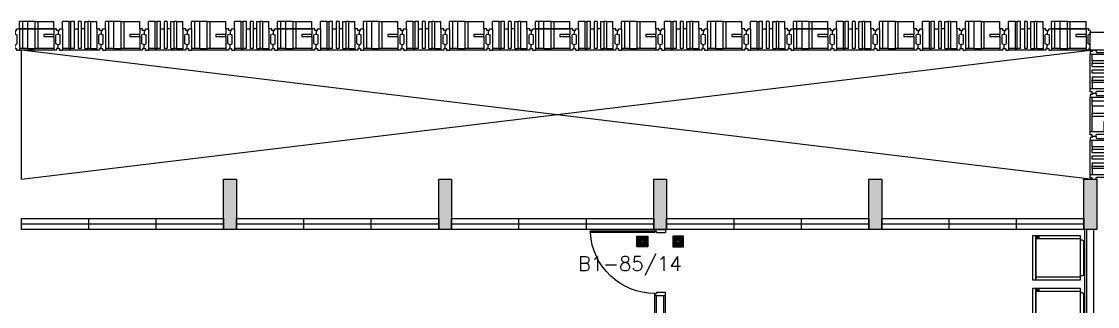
# Model space of a CAD drawing. Header units: inches. Extents: x -15 to 119, y -6 to 56.
# Drawn here: x 75.29 to 90.3, y 45.95 to 49.93 of the extents above; entities that cross this region are included whole.
import ezdxf

# ---------------------------------------------------------------- set-up
doc = ezdxf.new("R2010")
doc.units = ezdxf.units.IN
doc.header["$MEASUREMENT"] = 0
doc.header["$PDMODE"] = 1
doc.linetypes.add('HIDDEN', pattern=[9.525, 6.35, -3.175])
doc.linetypes.add('HIDDEN2', pattern=[4.7625, 3.175, -1.5875])
for name, color, linetype in [('ar-acesso', 2, 'CONTINUOUS'), ('ar-alv', 2, 'CONTINUOUS'), ('ar-brs', 1, 'CONTINUOUS'), ('ar-copa', 1, 'CONTINUOUS'), ('ar-esq', 2, 'CONTINUOUS'), ('ar-estc', 3, 'CONTINUOUS'), ('ar-proj', 1, 'HIDDEN'), ('ar-ptm', 2, 'CONTINUOUS'), ('ar-ralo', 1, 'CONTINUOUS'), ('ar-reboco', 2, 'CONTINUOUS'), ('brs-proj', 1, 'HIDDEN'), ('brs1', 2, 'CONTINUOUS'), ('brs2', 1, 'CONTINUOUS'), ('brs3', 1, 'CONTINUOUS'), ('brs4', 1, 'CONTINUOUS'), ('brs5', 1, 'CONTINUOUS'), ('cong', 7, 'CONTINUOUS'), ('COZ1', 1, 'CONTINUOUS'), ('COZ2', 1, 'CONTINUOUS'), ('ENDEREÇO', 2, 'CONTINUOUS'), ('esq-01', 3, 'CONTINUOUS'), ('esq-02', 2, 'CONTINUOUS'), ('estc-01', 3, 'CONTINUOUS'), ('h-estc', 8, 'CONTINUOUS'), ('ptm', 2, 'CONTINUOUS'), ('ralo', 1, 'HIDDEN2'), ('xis', 8, 'CONTINUOUS')]:
    doc.layers.add(name, color=color, linetype=linetype)
doc.styles.add('UNB-100', font='simplex.shx', dxfattribs={"height": 0.2})

# ---------------------------------------------------------------- blocks, each defined once
blk = doc.blocks.new('plr01-01p')
at = {"layer": 'h-estc'}
blk.add_hatch(color=256, dxfattribs=at).paths.add_polyline_path([(0.09, 0.075), (-0.09, 0.075), (-0.09, -0.625), (0.09, -0.625)])
at = {"layer": 'cong'}
blk.add_point((0, 0), dxfattribs=at)
at = {"layer": 'estc-01'}
blk.add_lwpolyline([(-0.09, 0.075), (-0.09, -0.625), (0.09, -0.625), (0.09, 0.075)], close=True, dxfattribs=at)
blk = doc.blocks.new('esq02-01p')
at = {"layer": 'cong'}
blk.add_point((0, 0), dxfattribs=at)
at = {"layer": 'esq-01'}
for p, q in [((2.91, 0), (0.09, 0)), ((1.03, -0.075), (1.03, 0.075)), ((1.97, -0.075), (1.97, 0.075))]:
    blk.add_line(p, q, dxfattribs=at)
at = {"layer": 'esq-02'}
blk.add_lwpolyline([(2.91, -0.075), (0.09, -0.075), (0.09, 0.075), (2.91, 0.075)], close=True, dxfattribs=at)
blk = doc.blocks.new('GLDR-01P')
at = {"layer": 'COZ1', "color": 2}
for p, q in [((310, -65), (-310, -65)), ((-310, -65), (-310, -725)), ((310, -725), (310, -65)), ((-310, -725), (310, -725))]:
    blk.add_line(p, q, dxfattribs=at)
at = {"layer": 'COZ2', "color": 2}
for p, q in [((-270, -65), (-270, -680)), ((-250, -40), (-250, -65)), ((230, -20), (-230, -20)), ((250, -65), (250, -40)), ((270, -680), (270, -65)), ((-310, -680), (310, -680)), ((-310, -685), (310, -685)), ((270, -640), (310, -640))]:
    blk.add_line(p, q, dxfattribs=at)
blk.add_circle((290, -660), 9.23, dxfattribs=at)
for centre, start, end in [((-230, -40), 90, 180), ((230, -40), 0, 90)]:
    blk.add_arc(centre, 20, start, end, dxfattribs=at)
blk = doc.blocks.new('pm-90-01p')
at = {"layer": 'cong'}
blk.add_point((0, 0), dxfattribs=at)
at = {"layer": 'ptm'}
for p, q in [((0.105, 0.075), (0.105, 0.975)), ((0.125, 0.975), (0.105, 0.975)), ((0.125, 0.075), (0.125, 0.975)), ((0.105, 0.075), (0.08, 0.075)), ((0.08, 0.075), (0.08, -0.075)), ((0.125, 0.075), (0.105, 0.075)), ((0.125, 0.075), (0.105, 0.075)), ((0.105, 0.075), (0.105, 0.05)), ((0.125, 0.05), (0.105, 0.05)), ((0.125, 0.05), (0.125, -0.075)), ((0.955, 0.05), (0.955, -0.075)), ((0.955, 0.05), (0.975, 0.05)), ((0.975, 0.075), (1, 0.075)), ((0.975, 0.075), (0.975, 0.05)), ((1, 0.075), (1, -0.075)), ((0.08, -0.075), (0.125, -0.075)), ((1, -0.075), (0.955, -0.075))]:
    blk.add_line(p, q, dxfattribs=at)
at = {"layer": 'ptm', "color": 1}
blk.add_arc((0.073, 0.074), 0.902, 0.054, 86.687, dxfattribs=at)
blk = doc.blocks.new('BRS01-01C-')
at = {"layer": 'brs-proj'}
for p, q in [((-0.075, 0.54), (-0.075, 0.06)), ((0.2, 0.28), (-0.175, 0.28))]:
    blk.add_line(p, q, dxfattribs=at)
at = {"layer": 'brs1'}
for p, q in [((-0.075, 0.58), (-0.075, 0.54)), ((-0.05, 0.58), (-0.075, 0.58)), ((-0.075, 0.54), (0.225, 0.54)), ((-0.05, 0.6), (-0.05, 0.58)), ((-0.05, 0.6), (0, 0.6)), ((0, 0.6), (0.013, 0.57)), ((0.137, 0.57), (0.013, 0.57)), ((0.15, 0.6), (0.137, 0.57)), ((0.2, 0.6), (0.15, 0.6)), ((0.2, 0.6), (0.2, 0.58)), ((0.2, 0.58), (0.225, 0.58)), ((0.225, 0.58), (0.225, 0.54)), ((-0.075, 0.06), (0.005, 0.06)), ((-0.075, 0.02), (-0.075, 0.06)), ((-0.05, 0.02), (-0.075, 0.02)), ((-0.05, 0), (-0.05, 0.02)), ((-0.05, 0), (0, 0)), ((0, 0), (0.013, 0.03)), ((0.137, 0.03), (0.013, 0.03)), ((0.035, 0.06), (0.225, 0.06)), ((0.15, 0), (0.137, 0.03)), ((0.2, 0), (0.15, 0)), ((0.2, 0.02), (0.225, 0.02)), ((0.2, 0), (0.2, 0.02)), ((0.225, 0.02), (0.225, 0.06))]:
    blk.add_line(p, q, dxfattribs=at)
at = {"layer": 'brs2'}
blk.add_line((0.225, 0.06), (0.225, 0.54), dxfattribs=at)
at = {"layer": 'brs3'}
for p, q in [((0.2, 0.493), (-0.175, 0.493)), ((-0.175, 0.422), (-0.175, 0.493)), ((0.2, 0.422), (0.2, 0.493)), ((0.2, 0.422), (-0.175, 0.422)), ((0.005, 0.06), (0.005, 0.2)), ((0.005, 0.2), (0.035, 0.2)), ((0.035, 0.2), (0.035, 0.06))]:
    blk.add_line(p, q, dxfattribs=at)
at = {"layer": 'brs4'}
for p, q in [((-0.075, 0.54), (-0.175, 0.54)), ((-0.175, 0.493), (-0.175, 0.54)), ((0.2, 0.493), (0.2, 0.54)), ((-0.175, 0.32), (-0.175, 0.06)), ((0.2, 0.32), (-0.175, 0.32)), ((0.2, 0.06), (0.2, 0.32)), ((-0.075, 0.06), (-0.175, 0.06))]:
    blk.add_line(p, q, dxfattribs=at)
at = {"layer": 'brs4', "color": 1}
for p, q in [((-0.175, 0.32), (-0.175, 0.422)), ((0.2, 0.422), (0.2, 0.32))]:
    blk.add_line(p, q, dxfattribs=at)
at = {"layer": 'brs5'}
blk.add_line((-0.075, 0.06), (-0.075, 0.54), dxfattribs=at)
at = {"layer": 'brs5', "color": 2}
blk.add_line((0.035, 0.06), (0.005, 0.06), dxfattribs=at)
at = {"layer": 'cong'}
blk.add_point((0, 0), dxfattribs=at)
blk = doc.blocks.new('BRS01-02C')
at = {"layer": 'brs-proj'}
for p, q in [((0.06, 0.075), (0.228, 0.075)), ((0.28, 0.075), (0.32, 0.075)), ((0.54, 0.075), (0.372, 0.075))]:
    blk.add_line(p, q, dxfattribs=at)
at = {"layer": 'brs1'}
for p, q in [((0, 0.05), (0.02, 0.05)), ((0, 0.05), (0, 0)), ((0, 0), (0.03, -0.013)), ((0.02, 0.075), (0.06, 0.075)), ((0.02, 0.05), (0.02, 0.075)), ((0.06, 0.075), (0.06, -0.225)), ((0.54, 0.075), (0.54, -0.225)), ((0.58, 0.075), (0.54, 0.075)), ((0.6, 0), (0.57, -0.013)), ((0.58, 0.05), (0.58, 0.075)), ((0.6, 0.05), (0.58, 0.05)), ((0.6, 0.05), (0.6, 0)), ((0, -0.15), (0.03, -0.137)), ((0, -0.2), (0, -0.15)), ((0.03, -0.137), (0.03, -0.013)), ((0.57, -0.137), (0.57, -0.013)), ((0.6, -0.15), (0.57, -0.137)), ((0.6, -0.2), (0.6, -0.15)), ((0, -0.2), (0.02, -0.2)), ((0.02, -0.2), (0.02, -0.225)), ((0.02, -0.225), (0.06, -0.225)), ((0.58, -0.225), (0.54, -0.225)), ((0.58, -0.2), (0.58, -0.225)), ((0.6, -0.2), (0.58, -0.2))]:
    blk.add_line(p, q, dxfattribs=at)
at = {"layer": 'brs2'}
for p, q in [((0.228, 0.075), (0.28, 0.075)), ((0.372, 0.075), (0.32, 0.075)), ((0.54, -0.225), (0.06, -0.225))]:
    blk.add_line(p, q, dxfattribs=at)
at = {"layer": 'brs3'}
for p, q in [((0.18, -0.2), (0.18, 0.175)), ((0.228, 0.175), (0.18, 0.175)), ((0.228, -0.2), (0.228, 0.175)), ((0.372, -0.2), (0.372, 0.175)), ((0.372, 0.175), (0.42, 0.175)), ((0.42, -0.2), (0.42, 0.175)), ((0.228, -0.2), (0.18, -0.2)), ((0.372, -0.2), (0.42, -0.2))]:
    blk.add_line(p, q, dxfattribs=at)
at = {"layer": 'brs4'}
for p, q in [((0.06, 0.075), (0.06, 0.175)), ((0.15, 0.175), (0.06, 0.175)), ((0.15, 0.175), (0.15, -0.2)), ((0.28, 0.175), (0.28, -0.2)), ((0.32, 0.175), (0.28, 0.175)), ((0.32, 0.175), (0.32, -0.2)), ((0.45, 0.175), (0.54, 0.175)), ((0.45, 0.175), (0.45, -0.2)), ((0.54, 0.075), (0.54, 0.175)), ((0.15, -0.2), (0.06, -0.2)), ((0.32, -0.2), (0.28, -0.2)), ((0.45, -0.2), (0.54, -0.2))]:
    blk.add_line(p, q, dxfattribs=at)
at = {"layer": 'brs4', "color": 3}
for p, q in [((0.15, 0.175), (0.18, 0.175)), ((0.45, 0.175), (0.42, 0.175)), ((0.15, -0.2), (0.18, -0.2)), ((0.45, -0.2), (0.42, -0.2))]:
    blk.add_line(p, q, dxfattribs=at)
at = {"layer": 'cong'}
blk.add_point((0, 0), dxfattribs=at)
blk = doc.blocks.new('brs01-01p-oeste')
at = {"layer": 'brs-proj'}
for p, q in [((0.92, -0.2), (0.92, 0.175)), ((2.12, -0.2), (2.12, 0.175))]:
    blk.add_line(p, q, dxfattribs=at)
at = {"layer": 'brs1'}
for p, q in [((0.18, -0.2), (0.18, 0.175)), ((0.228, 0.175), (0.18, 0.175)), ((0.228, -0.2), (0.228, 0.175)), ((0.372, -0.2), (0.372, 0.175)), ((0.372, 0.175), (0.42, 0.175)), ((0.42, -0.2), (0.42, 0.175)), ((0.707, -0.2), (0.707, 0.175)), ((0.778, 0.175), (0.707, 0.175)), ((0.778, -0.2), (0.778, 0.175)), ((1.38, -0.2), (1.38, 0.175)), ((1.428, 0.175), (1.38, 0.175)), ((1.428, -0.2), (1.428, 0.175)), ((1.572, -0.2), (1.572, 0.175)), ((1.572, 0.175), (1.62, 0.175)), ((1.62, -0.2), (1.62, 0.175)), ((1.907, -0.2), (1.907, 0.175)), ((1.978, 0.175), (1.907, 0.175)), ((1.978, -0.2), (1.978, 0.175)), ((2.58, -0.2), (2.58, 0.175)), ((2.628, 0.175), (2.58, 0.175)), ((2.628, -0.2), (2.628, 0.175)), ((2.772, -0.2), (2.772, 0.175)), ((2.772, 0.175), (2.82, 0.175)), ((2.82, -0.2), (2.82, 0.175)), ((0, 0.05), (0.02, 0.05)), ((0, 0.05), (0, 0)), ((0, 0), (0.03, -0.013)), ((0.02, 0.075), (0.06, 0.075)), ((0.02, 0.05), (0.02, 0.075)), ((0.06, 0.075), (0.06, -0.225)), ((0.54, 0.075), (0.54, -0.225)), ((0.58, 0.075), (0.54, 0.075)), ((0.6, 0), (0.57, -0.013)), ((0.58, 0.05), (0.58, 0.075)), ((0.6, 0.05), (0.58, 0.05)), ((0.6, 0.05), (0.62, 0.05)), ((0.6, 0.05), (0.6, 0)), ((0.6, 0.05), (0.6, 0)), ((0.6, 0), (0.63, -0.013)), ((0.62, 0.075), (0.66, 0.075)), ((0.62, 0.05), (0.62, 0.075)), ((0.66, 0.075), (0.66, -0.225)), ((1.14, 0.075), (1.14, -0.005)), ((1.18, 0.075), (1.14, 0.075)), ((1.2, 0), (1.17, -0.013)), ((1.18, 0.05), (1.18, 0.075)), ((1.2, 0.05), (1.18, 0.05)), ((1.2, 0.05), (1.22, 0.05)), ((1.2, 0.05), (1.2, 0)), ((1.2, 0.05), (1.2, 0)), ((1.2, 0), (1.23, -0.013)), ((1.22, 0.075), (1.26, 0.075)), ((1.22, 0.05), (1.22, 0.075)), ((1.26, 0.075), (1.26, -0.225)), ((1.74, 0.075), (1.74, -0.225)), ((1.78, 0.075), (1.74, 0.075)), ((1.8, 0), (1.77, -0.013)), ((1.78, 0.05), (1.78, 0.075)), ((1.8, 0.05), (1.78, 0.05)), ((1.8, 0.05), (1.82, 0.05)), ((1.8, 0.05), (1.8, 0)), ((1.8, 0.05), (1.8, 0)), ((1.8, 0), (1.83, -0.013)), ((1.82, 0.075), (1.86, 0.075)), ((1.82, 0.05), (1.82, 0.075)), ((1.86, 0.075), (1.86, -0.225)), ((2.34, 0.075), (2.34, -0.005)), ((2.38, 0.075), (2.34, 0.075)), ((2.4, 0), (2.37, -0.013)), ((2.38, 0.05), (2.38, 0.075)), ((2.4, 0.05), (2.38, 0.05)), ((2.4, 0.05), (2.42, 0.05)), ((2.4, 0.05), (2.4, 0)), ((2.4, 0.05), (2.4, 0)), ((2.4, 0), (2.43, -0.013)), ((2.42, 0.075), (2.46, 0.075)), ((2.42, 0.05), (2.42, 0.075)), ((2.46, 0.075), (2.46, -0.225)), ((2.94, 0.075), (2.94, -0.225)), ((2.98, 0.075), (2.94, 0.075)), ((3, 0), (2.97, -0.013)), ((2.98, 0.05), (2.98, 0.075)), ((3, 0.05), (2.98, 0.05)), ((3, 0.05), (3, 0)), ((0, -0.15), (0.03, -0.137)), ((0, -0.2), (0, -0.15)), ((0.03, -0.137), (0.03, -0.013)), ((0.57, -0.137), (0.57, -0.013)), ((0.6, -0.15), (0.57, -0.137)), ((0.6, -0.15), (0.63, -0.137)), ((0.6, -0.2), (0.6, -0.15)), ((0.6, -0.2), (0.6, -0.15)), ((0.63, -0.137), (0.63, -0.013)), ((1.14, -0.005), (1, -0.005)), ((1, -0.005), (1, -0.035)), ((1, -0.035), (1.14, -0.035)), ((1.14, -0.035), (1.14, -0.225)), ((1.17, -0.137), (1.17, -0.013)), ((1.2, -0.15), (1.17, -0.137)), ((1.2, -0.15), (1.23, -0.137)), ((1.2, -0.2), (1.2, -0.15)), ((1.2, -0.2), (1.2, -0.15)), ((1.23, -0.137), (1.23, -0.013)), ((1.77, -0.137), (1.77, -0.013)), ((1.8, -0.15), (1.77, -0.137)), ((1.8, -0.15), (1.83, -0.137)), ((1.8, -0.2), (1.8, -0.15)), ((1.8, -0.2), (1.8, -0.15)), ((1.83, -0.137), (1.83, -0.013)), ((2.34, -0.005), (2.2, -0.005)), ((2.2, -0.005), (2.2, -0.035)), ((2.2, -0.035), (2.34, -0.035)), ((2.34, -0.035), (2.34, -0.225)), ((2.37, -0.137), (2.37, -0.013)), ((2.4, -0.15), (2.37, -0.137)), ((2.4, -0.15), (2.43, -0.137)), ((2.4, -0.2), (2.4, -0.15)), ((2.4, -0.2), (2.4, -0.15)), ((2.43, -0.137), (2.43, -0.013)), ((2.97, -0.137), (2.97, -0.013)), ((3, -0.15), (2.97, -0.137)), ((3, -0.2), (3, -0.15)), ((0, -0.2), (0.02, -0.2)), ((0.02, -0.2), (0.02, -0.225)), ((0.02, -0.225), (0.06, -0.225)), ((0.228, -0.2), (0.18, -0.2)), ((0.372, -0.2), (0.42, -0.2)), ((0.58, -0.225), (0.54, -0.225)), ((0.58, -0.2), (0.58, -0.225)), ((0.6, -0.2), (0.58, -0.2)), ((0.6, -0.2), (0.62, -0.2)), ((0.62, -0.2), (0.62, -0.225)), ((0.62, -0.225), (0.66, -0.225)), ((1.18, -0.225), (1.14, -0.225)), ((1.18, -0.2), (1.18, -0.225)), ((1.2, -0.2), (1.18, -0.2)), ((1.2, -0.2), (1.22, -0.2)), ((1.22, -0.2), (1.22, -0.225)), ((1.22, -0.225), (1.26, -0.225)), ((1.428, -0.2), (1.38, -0.2)), ((1.572, -0.2), (1.62, -0.2)), ((1.78, -0.225), (1.74, -0.225)), ((1.78, -0.2), (1.78, -0.225)), ((1.8, -0.2), (1.78, -0.2)), ((1.8, -0.2), (1.82, -0.2)), ((1.82, -0.2), (1.82, -0.225)), ((1.82, -0.225), (1.86, -0.225)), ((1.978, -0.2), (1.907, -0.2)), ((2.38, -0.225), (2.34, -0.225)), ((2.38, -0.2), (2.38, -0.225)), ((2.4, -0.2), (2.38, -0.2)), ((2.4, -0.2), (2.42, -0.2)), ((2.42, -0.2), (2.42, -0.225)), ((2.42, -0.225), (2.46, -0.225)), ((2.628, -0.2), (2.58, -0.2)), ((2.772, -0.2), (2.82, -0.2)), ((2.98, -0.225), (2.94, -0.225)), ((2.98, -0.2), (2.98, -0.225)), ((3, -0.2), (2.98, -0.2))]:
    blk.add_line(p, q, dxfattribs=at)
at = {"layer": 'brs2'}
for p, q in [((0.228, 0.075), (0.28, 0.075)), ((0.372, 0.075), (0.32, 0.075)), ((1.428, 0.075), (1.48, 0.075)), ((1.572, 0.075), (1.52, 0.075)), ((2.628, 0.075), (2.68, 0.075)), ((2.772, 0.075), (2.72, 0.075)), ((0.54, -0.225), (0.06, -0.225)), ((1.14, -0.225), (0.66, -0.225)), ((1.74, -0.225), (1.26, -0.225)), ((2.34, -0.225), (1.86, -0.225)), ((2.94, -0.225), (2.46, -0.225))]:
    blk.add_line(p, q, dxfattribs=at)
at = {"layer": 'brs3'}
for p, q in [((0.15, 0.175), (0.18, 0.175)), ((0.45, 0.175), (0.42, 0.175)), ((1.35, 0.175), (1.38, 0.175)), ((1.65, 0.175), (1.62, 0.175)), ((2.55, 0.175), (2.58, 0.175)), ((2.85, 0.175), (2.82, 0.175)), ((0.15, -0.2), (0.18, -0.2)), ((0.45, -0.2), (0.42, -0.2)), ((0.778, -0.2), (0.707, -0.2)), ((1.35, -0.2), (1.38, -0.2)), ((1.65, -0.2), (1.62, -0.2)), ((2.55, -0.2), (2.58, -0.2)), ((2.85, -0.2), (2.82, -0.2))]:
    blk.add_line(p, q, dxfattribs=at)
at = {"layer": 'brs4'}
for p, q in [((0.06, 0.075), (0.06, 0.175)), ((0.15, 0.175), (0.06, 0.175)), ((0.15, 0.175), (0.15, -0.2)), ((0.28, 0.175), (0.28, -0.2)), ((0.32, 0.175), (0.28, 0.175)), ((0.32, 0.175), (0.32, -0.2)), ((0.45, 0.175), (0.54, 0.175)), ((0.45, 0.175), (0.45, -0.2)), ((0.54, 0.075), (0.54, 0.175)), ((0.66, 0.075), (0.66, 0.175)), ((0.707, 0.175), (0.66, 0.175)), ((0.88, 0.175), (0.778, 0.175)), ((0.88, 0.175), (1.14, 0.175)), ((0.88, -0.2), (0.88, 0.175)), ((1.14, 0.075), (1.14, 0.175)), ((1.26, 0.075), (1.26, 0.175)), ((1.35, 0.175), (1.26, 0.175)), ((1.35, 0.175), (1.35, -0.2)), ((1.48, 0.175), (1.48, -0.2)), ((1.52, 0.175), (1.48, 0.175)), ((1.52, 0.175), (1.52, -0.2)), ((1.65, 0.175), (1.74, 0.175)), ((1.65, 0.175), (1.65, -0.2)), ((1.74, 0.075), (1.74, 0.175)), ((1.86, 0.075), (1.86, 0.175)), ((1.907, 0.175), (1.86, 0.175)), ((2.08, 0.175), (1.978, 0.175)), ((2.08, 0.175), (2.34, 0.175)), ((2.08, -0.2), (2.08, 0.175)), ((2.34, 0.075), (2.34, 0.175)), ((2.46, 0.075), (2.46, 0.175)), ((2.55, 0.175), (2.46, 0.175)), ((2.55, 0.175), (2.55, -0.2)), ((2.68, 0.175), (2.68, -0.2)), ((2.72, 0.175), (2.68, 0.175)), ((2.72, 0.175), (2.72, -0.2)), ((2.85, 0.175), (2.94, 0.175)), ((2.85, 0.175), (2.85, -0.2)), ((2.94, 0.075), (2.94, 0.175)), ((0.15, -0.2), (0.06, -0.2)), ((0.32, -0.2), (0.28, -0.2)), ((0.45, -0.2), (0.54, -0.2)), ((0.707, -0.2), (0.66, -0.2)), ((0.778, -0.2), (0.88, -0.2)), ((1.14, -0.2), (0.88, -0.2)), ((1.35, -0.2), (1.26, -0.2)), ((1.52, -0.2), (1.48, -0.2)), ((1.65, -0.2), (1.74, -0.2)), ((1.907, -0.2), (1.86, -0.2)), ((1.978, -0.2), (2.08, -0.2)), ((2.34, -0.2), (2.08, -0.2)), ((2.55, -0.2), (2.46, -0.2)), ((2.72, -0.2), (2.68, -0.2)), ((2.85, -0.2), (2.94, -0.2))]:
    blk.add_line(p, q, dxfattribs=at)
at = {"layer": 'brs5'}
for p, q in [((1.14, -0.035), (1.14, -0.005)), ((2.34, -0.035), (2.34, -0.005))]:
    blk.add_line(p, q, dxfattribs=at)
at = {"layer": 'cong'}
for p in [(0, 0), (1.2, 0), (1.2, 0), (2.4, 0), (2.4, 0)]:
    blk.add_point(p, dxfattribs=at)
blk = doc.blocks.new('ralo-15cm')
at = {"layer": 'ralo'}
h = blk.add_hatch(dxfattribs=at)
h.set_pattern_fill('DOTS', color=256, scale=0.005, style=0)
h.set_pattern_definition([(0, (-210.436618, -163.386024), (0.00396875, 0.0079375), [0, -0.0079375])])
h.paths.add_polyline_path([(0.07, 0.064, 0.109147), (0.065, 0.07), (0.044, 0.07, 0.234403), (0.037, 0.056, 0.031938), (0.037, 0.054, -0.085518), (0.053, 0.038, 0.304982), (0.07, 0.048)])
h.paths.add_polyline_path([(-0.047, 0.07), (-0.065, 0.07, 0.101422), (-0.07, 0.065), (-0.07, 0.047, 0.322568), (-0.052, 0.04, -0.06492), (-0.04, 0.051, 0.065904), (-0.039, 0.056, 0.253091)])
h.paths.add_polyline_path([(-0.054, -0.037, 0.248259), (-0.07, -0.043), (-0.07, -0.068, 0.039546), (-0.068, -0.07), (-0.044, -0.07, 0.224729), (-0.037, -0.055, 0.030017), (-0.037, -0.053, -0.089405)])
h.paths.add_polyline_path([(0.07, -0.042, 0.270307), (0.052, -0.039, -0.063767), (0.041, -0.051, 0.073161), (0.04, -0.056, 0.228135), (0.047, -0.07), (0.069, -0.07, 0.013274), (0.07, -0.069)])
at = {"layer": 'cong'}
blk.add_point((0, 0), dxfattribs=at)
at = {"layer": 'ralo'}
for p, q in [((-0.062, 0.002), (-0.065, 0.002)), ((-0.047, 0.002), (-0.059, 0.002)), ((-0.055, 0.029), (-0.058, 0.03)), ((-0.052, 0.033), (-0.055, 0.035)), ((-0.042, 0.021), (-0.053, 0.027)), ((-0.039, 0.026), (-0.05, 0.032)), ((-0.027, 0.002), (-0.044, 0.002)), ((-0.024, 0.011), (-0.04, 0.02)), ((-0.022, 0.015), (-0.037, 0.024)), ((-0.033, 0.052), (-0.035, 0.055)), ((-0.015, 0.022), (-0.032, 0.05)), ((-0.029, 0.055), (-0.03, 0.058)), ((-0.011, 0.024), (-0.027, 0.053)), ((-0.009, 0.002), (-0.024, 0.002)), ((-0.009, 0.002), (-0.022, 0.01)), ((-0.007, 0.007), (-0.02, 0.014)), ((-0.007, 0.007), (-0.014, 0.02)), ((-0.003, 0.009), (-0.01, 0.022)), ((-0.003, 0.062), (-0.003, 0.065)), ((-0.003, 0.027), (-0.003, 0.059)), ((-0.003, 0.009), (-0.003, 0.024)), ((0.002, 0.062), (0.002, 0.065)), ((0.002, 0.027), (0.002, 0.059)), ((0.002, 0.009), (0.002, 0.024)), ((0.002, 0.009), (0.01, 0.022)), ((0.007, 0.007), (0.014, 0.02)), ((0.007, 0.007), (0.02, 0.014)), ((0.009, 0.002), (0.022, 0.01)), ((0.009, 0.002), (0.024, 0.002)), ((0.011, 0.024), (0.027, 0.053)), ((0.015, 0.022), (0.032, 0.05)), ((0.022, 0.015), (0.05, 0.032)), ((0.024, 0.011), (0.053, 0.027)), ((0.027, 0.002), (0.044, 0.002)), ((0.029, 0.055), (0.03, 0.058)), ((0.033, 0.052), (0.035, 0.055)), ((0.047, 0.002), (0.059, 0.002)), ((0.052, 0.033), (0.055, 0.035)), ((0.055, 0.029), (0.058, 0.03)), ((0.062, 0.002), (0.065, 0.002)), ((-0.062, -0.003), (-0.065, -0.003)), ((-0.047, -0.003), (-0.059, -0.003)), ((-0.055, -0.029), (-0.058, -0.03)), ((-0.052, -0.033), (-0.055, -0.035)), ((-0.042, -0.021), (-0.053, -0.027)), ((-0.039, -0.026), (-0.05, -0.032)), ((-0.027, -0.003), (-0.044, -0.003)), ((-0.024, -0.011), (-0.04, -0.02)), ((-0.022, -0.015), (-0.037, -0.024)), ((-0.033, -0.052), (-0.035, -0.055)), ((-0.026, -0.039), (-0.032, -0.05)), ((-0.029, -0.055), (-0.03, -0.058)), ((-0.021, -0.042), (-0.027, -0.053)), ((-0.009, -0.003), (-0.024, -0.003)), ((-0.015, -0.022), (-0.024, -0.037)), ((-0.009, -0.003), (-0.022, -0.01)), ((-0.007, -0.007), (-0.02, -0.014)), ((-0.011, -0.024), (-0.02, -0.04)), ((-0.007, -0.007), (-0.014, -0.02)), ((-0.003, -0.009), (-0.01, -0.022)), ((-0.003, -0.009), (-0.003, -0.024)), ((-0.003, -0.027), (-0.003, -0.044)), ((-0.003, -0.047), (-0.003, -0.059)), ((-0.003, -0.062), (-0.003, -0.065)), ((0.002, -0.009), (0.002, -0.024)), ((0.002, -0.009), (0.01, -0.022)), ((0.002, -0.027), (0.002, -0.044)), ((0.002, -0.047), (0.002, -0.059)), ((0.002, -0.062), (0.002, -0.065)), ((0.007, -0.007), (0.02, -0.014)), ((0.007, -0.007), (0.014, -0.02)), ((0.009, -0.003), (0.024, -0.003)), ((0.009, -0.003), (0.022, -0.01)), ((0.011, -0.024), (0.02, -0.04)), ((0.015, -0.022), (0.024, -0.037)), ((0.021, -0.042), (0.027, -0.053)), ((0.022, -0.015), (0.037, -0.024)), ((0.024, -0.011), (0.04, -0.02)), ((0.026, -0.039), (0.032, -0.05)), ((0.027, -0.003), (0.044, -0.003)), ((0.029, -0.055), (0.03, -0.058)), ((0.033, -0.052), (0.035, -0.055)), ((0.039, -0.026), (0.05, -0.032)), ((0.042, -0.021), (0.053, -0.027)), ((0.047, -0.003), (0.059, -0.003)), ((0.052, -0.033), (0.055, -0.035)), ((0.055, -0.029), (0.058, -0.03)), ((0.062, -0.003), (0.065, -0.003))]:
    blk.add_line(p, q, dxfattribs=at)
for points in [[(-0.075, -0.075), (0.075, -0.075), (0.075, 0.075), (-0.075, 0.075)], [(-0.07, -0.07), (0.07, -0.07), (0.07, 0.07), (-0.07, 0.07)]]:
    blk.add_lwpolyline(points, close=True, dxfattribs=at)
blk.add_circle((0, 0), 0.065, dxfattribs=at)
for radius, start, end in [(0.0617, 152.3206, 177.6794), (0.0592, 152.4186, 177.5814), (0.0617, 122.3206, 147.6794), (0.0592, 122.4186, 147.5814), (0.0468, 153.0651, 176.9349), (0.0443, 153.2384, 176.7616), (0.0468, 123.0651, 146.9349), (0.0443, 123.2384, 146.7616), (0.0617, 92.3206, 117.6794), (0.0592, 92.4186, 117.5814), (0.0268, 155.3615, 174.6385), (0.0243, 155.916, 174.084), (0.0268, 125.3615, 144.6385), (0.0468, 93.0651, 116.9349), (0.0443, 93.2384, 116.7616), (0.0243, 125.916, 144.084), (0.0268, 95.3615, 114.6385), (0.0243, 95.916, 114.084), (0.0617, 62.3206, 87.6794), (0.0592, 62.4186, 87.5814), (0.0468, 63.0651, 86.9349), (0.0443, 63.2384, 86.7616), (0.0268, 65.3615, 84.6385), (0.0243, 65.916, 84.084), (0.0243, 35.916, 54.084), (0.0268, 35.3615, 54.6385), (0.0243, 5.916, 24.084), (0.0443, 33.2384, 56.7616), (0.0268, 5.3615, 24.6385), (0.0468, 33.0651, 56.9349), (0.0592, 32.4186, 57.5814), (0.0617, 32.3206, 57.6794), (0.0443, 3.2384, 26.7616), (0.0468, 3.0651, 26.9349), (0.0592, 2.4186, 27.5814), (0.0617, 2.3206, 27.6794), (0.0617, 182.3206, 207.6794), (0.0592, 182.4186, 207.5814), (0.0617, 212.3206, 237.6794), (0.0592, 212.4186, 237.5814), (0.0468, 183.0651, 206.9349), (0.0443, 183.2384, 206.7616), (0.0468, 213.0651, 236.9349), (0.0443, 213.2384, 236.7616), (0.0617, 242.3206, 267.6794), (0.0268, 185.3615, 204.6385), (0.0592, 242.4186, 267.5814), (0.0243, 185.916, 204.084), (0.0268, 215.3615, 234.6385), (0.0468, 243.0651, 266.9349), (0.0243, 215.916, 234.084), (0.0443, 243.2384, 266.7616), (0.0268, 245.3615, 264.6385), (0.0243, 245.916, 264.084), (0.0243, 275.916, 294.084), (0.0268, 275.3615, 294.6385), (0.0443, 273.2384, 296.7616), (0.0468, 273.0651, 296.9349), (0.0592, 272.4186, 297.5814), (0.0617, 272.3206, 297.6794), (0.0243, 305.916, 324.084), (0.0268, 305.3615, 324.6385), (0.0243, 335.916, 354.084), (0.0268, 335.3615, 354.6385), (0.0443, 303.2384, 326.7616), (0.0468, 303.0651, 326.9349), (0.0592, 302.4186, 327.5814), (0.0617, 302.3206, 327.6794), (0.0443, 333.2384, 356.7616), (0.0468, 333.0651, 356.9349), (0.0592, 332.4186, 357.5814), (0.0617, 332.3206, 357.6794)]:
    blk.add_arc((0, 0), radius, start, end, dxfattribs=at)

msp = doc.modelspace()

# ---------------------------------------------------------------- linework, layer by layer
at = {"layer": 'ar-acesso'}
msp.add_line((75.29, 47.725), (75.29, 49.525), dxfattribs=at)
at = {"layer": 'ar-alv'}
for p, q in [((90.15, 37.175), (90.15, 47.025)), ((90.25, 37.175), (90.25, 47.025)), ((84.15, 37.175), (84.15, 46.105)), ((84.25, 37.175), (84.25, 46.105))]:
    msp.add_line(p, q, dxfattribs=at)
at = {"layer": 'ar-estc'}
msp.add_lwpolyline([(90.45, 49.525), (90.2, 49.525), (90.2, 49.775), (90.45, 49.775)], close=True, dxfattribs=at)
at = {"layer": 'ar-proj'}
msp.add_line((99.42, 49.825), (90.18, 49.825), dxfattribs=at)
at = {"layer": 'ar-reboco'}
for p, q in [((90.125, 37.175), (90.125, 47.025)), ((84.125, 37.175), (84.125, 46.125)), ((84.275, 37.175), (84.275, 46.125))]:
    msp.add_line(p, q, dxfattribs=at)
at = {"layer": 'xis'}
for p, q in [((75.29, 47.725), (90.2, 49.525)), ((90.2, 47.725), (75.29, 49.525))]:
    msp.add_line(p, q, dxfattribs=at)

# ---------------------------------------------------------------- block references
at = {"layer": 'ar-brs', "xscale": -1, "rotation": 90}
for p in [(75.8, 49.75), (79.4, 49.75), (83, 49.75), (86.6, 49.75), (90.2, 49.75)]:
    msp.add_blockref('BRS01-01C-', p, dxfattribs=at)
at = {"layer": 'ar-brs'}
for p in [(75.8, 49.75), (79.4, 49.75), (83, 49.75), (86.6, 49.75)]:
    msp.add_blockref('brs01-01p-oeste', p, dxfattribs=at)
at = {"layer": 'ar-brs', "rotation": 270}
for p in [(90.425, 49.525), (90.425, 48.325)]:
    msp.add_blockref('BRS01-02C', p, dxfattribs=at)
at = {"layer": 'ar-brs', "xscale": -1}
msp.add_blockref('BRS01-01C-', (90.425, 48.325), dxfattribs=at)
at = {"layer": 'ar-copa', "xscale": -0.001000000000004775, "yscale": 0.0009999999999976694, "zscale": 0.001, "rotation": 270}
for p in [(90.125, 46.628), (90.125, 45.893)]:
    msp.add_blockref('GLDR-01P', p, dxfattribs=at)
at = {"layer": 'ar-esq'}
for p in [(75.2, 47.1), (78.2, 47.1), (81.2, 47.1), (84.2, 47.1), (87.2, 47.1)]:
    msp.add_blockref('esq02-01p', p, dxfattribs=at)
at = {"layer": 'ar-estc', "xscale": -1, "rotation": 180}
for p in [(78.2, 47.1), (81.2, 47.1), (84.2, 47.1), (87.2, 47.1), (90.2, 47.1)]:
    msp.add_blockref('plr01-01p', p, dxfattribs=at)
at = {"layer": 'ar-ptm', "xscale": -1, "rotation": 90}
msp.add_blockref('pm-90-01p', (84.2, 47.105), dxfattribs=at)
at = {"layer": 'ar-ralo', "xscale": -1, "rotation": 180}
msp.add_blockref('ralo-15cm', (83.95, 46.855), dxfattribs=at)
at = {"layer": 'ar-ralo', "rotation": 180}
msp.add_blockref('ralo-15cm', (84.45, 46.855), dxfattribs=at)

# ---------------------------------------------------------------- texts
at = {"layer": 'ENDEREÇO', "style": 'UNB-100'}
msp.add_text('B1-85/14', height=0.2, dxfattribs=at).set_placement((83.052, 46.447))

doc.saveas('drawing.dxf')
